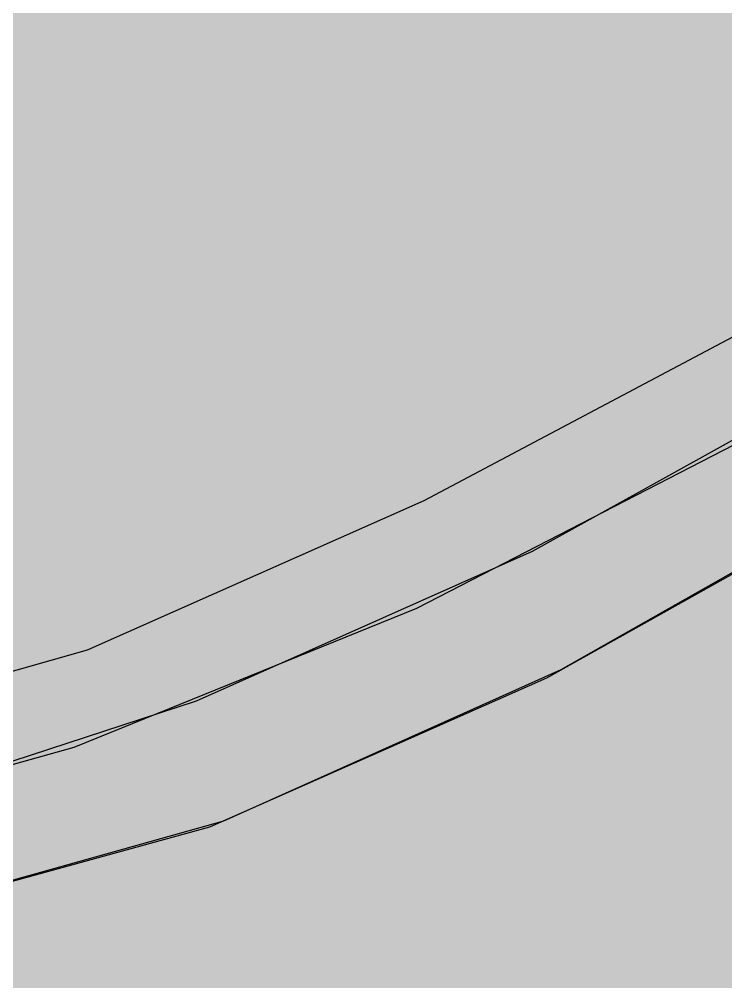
# Model space of a CAD drawing. Extents: x 0 to 1501, y 0 to 1747.
# Drawn here: x 113.192 to 115.101, y 1711.687 to 1714.287 of the extents above; entities that cross this region are included whole.
import ezdxf

# ---------------------------------------------------------------- set-up
doc = ezdxf.new("R2010")
doc.units = 0

msp = doc.modelspace()

# ---------------------------------------------------------------- hatches: boundary and pattern name
at = {"true_color": 0xf8f9fa}
msp.add_hatch(color=256, dxfattribs=at).paths.add_polyline_path([(0, 1747), (1280, 1747), (1280, 1027), (0, 1027)], flags=0)
at = {"true_color": 0xffffff}
msp.add_hatch(color=256, dxfattribs=at).paths.add_polyline_path([(0, 1747), (1280, 1747), (1280, 1681), (0, 1681)], flags=0)
at = {"true_color": 0x0e65c0}
msp.add_hatch(color=256, dxfattribs=at).paths.add_polyline_path([(113.358, 1728.06), (112.372, 1727.9512), (111.4387, 1727.6144), (110.6048, 1727.0822), (110.5737, 1726.1861), (111.4484, 1725.7426), (112.1819, 1725.2188), (111.6406, 1724.4333), (110.7004, 1724.1225), (109.7293, 1723.9113), (108.7533, 1723.7241), (107.7741, 1723.5543), (106.7919, 1723.4028), (106.1853, 1723.0376), (106.4947, 1722.0932), (106.7768, 1721.1405), (106.9743, 1720.1667), (106.8081, 1719.2226), (105.8968, 1718.8549), (104.9267, 1719.0393), (103.9414, 1718.9856), (103.2185, 1718.3571), (103.0081, 1717.3927), (103.1449, 1716.4111), (103.6203, 1715.5515), (104.5039, 1715.2511), (105.2048, 1715.9194), (106.1176, 1716.2357), (107.0848, 1716.0545), (107.8544, 1715.4334), (108.3994, 1714.6084), (108.6359, 1713.6453), (108.7306, 1712.6572), (108.7792, 1711.7282), (109.772, 1711.772), (110.7631, 1711.8447), (111.7511, 1711.9512), (112.7267, 1712.1371), (113.6707, 1712.4463), (114.5784, 1712.8501), (115.447, 1713.3323), (115.9336, 1714.129), (115.344, 1714.8638), (114.5559, 1715.4561), (114.8459, 1716.3348), (115.6189, 1716.9536), (116.5244, 1717.3593), (117.4793, 1717.6336), (118.4577, 1717.8001), (119.335, 1717.463), (119.2409, 1716.5084), (118.8588, 1715.6048), (119.7483, 1715.5391), (120.6901, 1715.8559), (121.6208, 1716.2042), (122.5404, 1716.5811), (123.4463, 1716.9896), (124.3332, 1717.4378), (124.3932, 1718.3392), (124.2481, 1719.3212), (123.9536, 1720.2696), (123.5396, 1721.1723), (123.0022, 1722.0066), (122.1139, 1722.1764), (121.6668, 1721.3029), (120.8269, 1720.8043), (119.8784, 1720.9422), (119.2686, 1721.7158), (118.9642, 1722.6574), (119.0916, 1723.6283), (119.9656, 1724.0059), (120.932, 1724.1577), (120.9776, 1725.1053), (120.602, 1726.0231), (120.021, 1726.8269), (119.2048, 1727.0129), (118.2668, 1726.6842), (117.3263, 1726.3632), (116.3687, 1726.0986), (115.3866, 1725.9538), (114.4312, 1726.1394), (114.4515, 1727.068), (114.3357, 1727.9446), (113.358, 1728.06)], flags=0)
at = {"true_color": 0x555555}
msp.add_hatch(color=256, dxfattribs=at).paths.add_polyline_path([(84.3915, 1713.183), (84.7829, 1712.3185), (85.5887, 1711.8413), (85.6623, 1712.7954), (85.5995, 1713.7738), (86.5218, 1713.6943), (87.1761, 1712.9816), (87.1191, 1711.9968), (87.2125, 1711.0129), (87.8348, 1710.2484), (88.7016, 1709.7654), (89.6517, 1709.4721), (90.6414, 1709.3744), (91.5881, 1709.501), (92.2042, 1709.467), (93.1942, 1709.5739), (94.1841, 1709.6822), (95.1744, 1709.7867), (96.169, 1709.8137), (97.1156, 1709.5512), (97.4007, 1708.7826), (96.8531, 1708.0008), (97.2376, 1707.1145), (98.1248, 1706.6881), (99.1131, 1706.7145), (100.0872, 1706.9208), (101.0523, 1707.1658), (101.9329, 1707.6124), (102.1208, 1708.5049), (101.4563, 1709.2383), (101.3467, 1709.7733), (102.2772, 1710.1255), (103.2186, 1710.4497), (104.1789, 1710.7123), (105.152, 1710.9236), (106.1299, 1711.1112), (107.1167, 1711.2448), (108.1069, 1711.3492), (108.8598, 1711.545), (109.7907, 1711.4534), (110.7841, 1711.5216), (111.7715, 1711.649), (112.7484, 1711.8417), (113.7074, 1712.1056), (114.6175, 1712.5085), (115.4862, 1712.9944), (116.1639, 1713.6966), (116.0449, 1714.6368), (115.2571, 1715.231), (114.9364, 1715.9546), (115.6554, 1716.6348), (116.5549, 1717.0562), (117.5054, 1717.3518), (118.4842, 1717.5306), (119.2397, 1717.1226), (118.8625, 1716.207), (118.8823, 1715.3075), (119.8542, 1715.3093), (120.8103, 1715.5869), (121.7475, 1715.923), (122.6618, 1716.3173), (123.5651, 1716.7366), (124.4434, 1717.1817), (125.0795, 1717.505), (125.9306, 1718.0218), (126.7376, 1718.6043), (127.4955, 1719.2502), (128.2442, 1719.9068), (128.9895, 1720.5672), (129.8178, 1720.5578), (130.0673, 1719.5976), (130.2367, 1718.6174), (131.0114, 1718.2392), (131.7685, 1718.8492), (131.97, 1719.8115), (131.7958, 1720.7883), (131.3365, 1721.668), (131.8664, 1722.4459), (132.7189, 1722.8334), (132.9592, 1723.0264), (132.3315, 1723.1438), (131.4434, 1722.7365), (131.0758, 1721.8486), (131.4561, 1720.9409), (131.734, 1719.9933), (131.4379, 1719.0724), (130.5449, 1718.724), (130.3581, 1719.6753), (130.0911, 1720.6317), (129.431, 1721.3016), (128.5646, 1720.8463), (127.8076, 1720.1996), (127.0569, 1719.5454), (126.2757, 1718.928), (125.4532, 1718.3671), (124.6503, 1717.8109), (123.9868, 1717.5805), (123.0899, 1717.1477), (122.1859, 1716.7303), (121.2719, 1716.335), (120.3431, 1715.9762), (119.3958, 1715.6721), (119.4943, 1716.275), (119.7199, 1717.2375), (119.1431, 1717.9837), (118.1647, 1718.0562), (117.1918, 1717.8471), (116.2464, 1717.5352), (115.3517, 1717.1041), (114.611, 1716.4446), (114.2907, 1715.5337), (114.9237, 1714.809), (115.6827, 1714.2014), (115.1646, 1713.4523), (114.2849, 1712.9858), (113.3756, 1712.5825), (112.4183, 1712.3107), (111.435, 1712.1571), (110.4424, 1712.0768), (109.4491, 1712.0063), (108.593, 1711.8164), (107.6424, 1711.8665), (106.6527, 1711.757), (105.671, 1711.5905), (104.6948, 1711.3938), (103.7255, 1711.166), (102.7658, 1710.9004), (101.82, 1710.5893), (100.9035, 1710.2019), (100.6606, 1709.3817), (101.3667, 1708.6856), (101.4894, 1707.943), (100.5665, 1707.575), (99.5983, 1707.3439), (98.6134, 1707.2024), (97.6432, 1707.3503), (97.4944, 1708.1749), (98.0093, 1708.9641), (97.5128, 1709.7963), (96.647, 1710.2748), (95.6623, 1710.3699), (94.6688, 1710.3026), (93.6775, 1710.2087), (92.6879, 1710.0979), (91.849, 1709.7803), (90.9266, 1709.8942), (89.9342, 1709.9544), (88.9626, 1710.1695), (88.0467, 1710.553), (87.3564, 1711.2433), (87.4587, 1712.2273), (87.3613, 1713.2111), (86.8256, 1714.0307), (85.9225, 1714.4183), (85.3895, 1713.7499), (85.4709, 1712.7583), (85.039, 1712.5125), (84.348, 1713.2288), (84.3915, 1713.183)], flags=0)
at = {"true_color": 0xededee}
msp.add_hatch(color=256, dxfattribs=at).paths.add_polyline_path([(132.6735, 1722.975), (132.8172, 1723.0106), (131.8551, 1722.7417), (131.1124, 1722.101), (131.3399, 1721.167), (131.7338, 1720.256), (131.6756, 1719.2666), (131.0197, 1718.5415), (130.2305, 1718.7859), (130.0605, 1719.7701), (129.7705, 1720.7213), (128.926, 1720.8536), (128.1528, 1720.2222), (127.4115, 1719.5523), (126.6354, 1718.9233), (125.8236, 1718.3411), (124.9819, 1717.8031), (124.1105, 1717.3145), (123.2131, 1716.8753), (122.2984, 1716.4735), (121.3707, 1716.1027), (120.4329, 1715.7581), (119.479, 1715.4623), (118.9163, 1715.877), (119.3546, 1716.7734), (119.1351, 1717.6696), (118.159, 1717.7654), (117.1831, 1717.554), (116.2331, 1717.2464), (115.353, 1716.7784), (114.6473, 1716.078), (114.786, 1715.2192), (115.6188, 1714.6691), (115.8935, 1713.793), (115.1531, 1713.1525), (114.2652, 1712.695), (113.3396, 1712.3199), (112.3781, 1712.0508), (111.3903, 1711.9028), (110.3954, 1711.811), (109.3983, 1711.7475), (108.4004, 1711.7025), (107.4063, 1711.6028), (106.4159, 1711.4712), (105.4301, 1711.3089), (104.4523, 1711.1037), (103.4855, 1710.852), (102.5347, 1710.5454), (101.5937, 1710.2095), (100.7824, 1709.7114), (101.4514, 1708.9948), (102.0165, 1708.2085), (101.3028, 1707.5802), (100.3566, 1707.2623), (99.3776, 1707.0653), (98.3831, 1706.9795), (97.4648, 1707.3107), (97.2028, 1708.2098), (97.8458, 1708.9422), (97.3343, 1709.7524), (96.4096, 1710.1034), (95.4126, 1710.1178), (94.4167, 1710.0372), (93.422, 1709.9428), (92.4288, 1709.8344), (91.4363, 1709.7194), (90.4383, 1709.7005), (89.4528, 1709.8556), (88.5059, 1710.1704), (87.6773, 1710.7204), (87.3295, 1711.6184), (87.4466, 1712.6079), (87.1644, 1713.5445), (86.3546, 1714.1049), (85.5904, 1713.7893), (86.4401, 1713.735), (87.1497, 1713.0677), (87.1321, 1712.0835), (87.1869, 1711.0923), (87.7765, 1710.3014), (88.6344, 1709.7973), (89.5836, 1709.49), (90.5751, 1709.3799), (91.5431, 1709.461), (92.1463, 1709.4637), (93.1396, 1709.5715), (94.1328, 1709.68), (95.1264, 1709.7855), (96.1242, 1709.819), (97.0813, 1709.5783), (97.4357, 1708.8079), (96.8578, 1708.0401), (97.2163, 1707.1403), (98.0988, 1706.6978), (99.0902, 1706.7138), (100.0677, 1706.9196), (101.0363, 1707.1649), (101.9239, 1707.6055), (102.1292, 1708.4977), (101.4666, 1709.2369), (101.3446, 1709.7755), (102.278, 1710.1292), (103.2226, 1710.4545), (104.1862, 1710.7177), (105.1626, 1710.9295), (106.1438, 1711.1174), (107.134, 1711.2507), (108.1277, 1711.3549), (108.8756, 1711.5355), (109.8169, 1711.4579), (110.8135, 1711.5278), (111.8039, 1711.6576), (112.7838, 1711.8524), (113.7445, 1712.122), (114.6559, 1712.5304), (115.5247, 1713.0227), (116.1813, 1713.7454), (116.0154, 1714.6809), (115.2121, 1715.2623), (114.9715, 1716.0049), (115.7082, 1716.6712), (116.6167, 1717.0819), (117.5724, 1717.3715), (118.5562, 1717.5414), (119.2331, 1717.0535), (118.833, 1716.1409), (118.9571, 1715.2765), (119.938, 1715.3333), (120.8956, 1715.6176), (121.8339, 1715.9604), (122.7496, 1716.36), (123.6553, 1716.7819), (124.4571, 1717.2858), (125.1718, 1717.5598), (126.0222, 1718.084), (126.8254, 1718.6773), (127.5839, 1719.3276), (128.3341, 1719.9875), (129.0869, 1720.6441), (129.8716, 1720.4497), (130.0889, 1719.4764), (130.2851, 1718.5), (131.1365, 1718.2925), (131.8306, 1718.9741), (131.9665, 1719.9531), (131.7497, 1720.9247), (131.3295, 1721.812), (132.0026, 1722.5161), (132.6735, 1722.975)], flags=0)

# ---------------------------------------------------------------- linework, layer by layer
at = {"true_color": 0x555555}
for points in [[(117.1918, 1717.8471), (116.2464, 1717.5352), (115.3517, 1717.1041), (114.611, 1716.4446), (114.2907, 1715.5337), (114.9237, 1714.809), (115.6827, 1714.2014), (115.1646, 1713.4523), (114.2849, 1712.9858), (113.3756, 1712.5825), (112.4183, 1712.3107), (111.435, 1712.1571), (110.4424, 1712.0768), (109.4491, 1712.0063), (108.593, 1711.8164), (107.6424, 1711.8665), (106.6527, 1711.757), (105.671, 1711.5905), (104.6948, 1711.3938), (103.7255, 1711.166), (102.7658, 1710.9004), (101.82, 1710.5893), (100.9035, 1710.2019)], [(101.3467, 1709.7733), (102.2772, 1710.1255), (103.2186, 1710.4497), (104.1789, 1710.7123), (105.152, 1710.9236), (106.1299, 1711.1112), (107.1167, 1711.2448), (108.1069, 1711.3492), (108.8598, 1711.545), (109.7907, 1711.4534), (110.7841, 1711.5216), (111.7715, 1711.649), (112.7484, 1711.8417), (113.7074, 1712.1056), (114.6175, 1712.5085), (115.4862, 1712.9944), (116.1639, 1713.6966), (116.0449, 1714.6368), (115.2571, 1715.231), (114.9364, 1715.9546), (115.6554, 1716.6348), (116.5549, 1717.0562), (117.5054, 1717.3518)]]:
    msp.add_lwpolyline(points, dxfattribs=at)
at = {"true_color": 0x0e65c0}
msp.add_lwpolyline([(108.7792, 1711.7282), (109.772, 1711.772), (110.7631, 1711.8447), (111.7511, 1711.9512), (112.7267, 1712.1371), (113.6707, 1712.4463), (114.5784, 1712.8501), (115.447, 1713.3323), (115.9336, 1714.129), (115.344, 1714.8638), (114.5559, 1715.4561), (114.8459, 1716.3348), (115.6189, 1716.9536), (116.5244, 1717.3593), (117.4793, 1717.6336)], dxfattribs=at)
at = {"true_color": 0xededee}
for points in [[(117.1831, 1717.554), (116.2331, 1717.2464), (115.353, 1716.7784), (114.6473, 1716.078), (114.786, 1715.2192), (115.6188, 1714.6691), (115.8935, 1713.793), (115.1531, 1713.1525), (114.2652, 1712.695), (113.3396, 1712.3199), (112.3781, 1712.0508), (111.3903, 1711.9028), (110.3954, 1711.811), (109.3983, 1711.7475), (108.4004, 1711.7025), (107.4063, 1711.6028), (106.4159, 1711.4712), (105.4301, 1711.3089), (104.4523, 1711.1037), (103.4855, 1710.852), (102.5347, 1710.5454), (101.5937, 1710.2095)], [(101.3446, 1709.7755), (102.278, 1710.1292), (103.2226, 1710.4545), (104.1862, 1710.7177), (105.1626, 1710.9295), (106.1438, 1711.1174), (107.134, 1711.2507), (108.1277, 1711.3549), (108.8756, 1711.5355), (109.8169, 1711.4579), (110.8135, 1711.5278), (111.8039, 1711.6576), (112.7838, 1711.8524), (113.7445, 1712.122), (114.6559, 1712.5304), (115.5247, 1713.0227), (116.1813, 1713.7454), (116.0154, 1714.6809), (115.2121, 1715.2623), (114.9715, 1716.0049), (115.7082, 1716.6712), (116.6167, 1717.0819), (117.5724, 1717.3715)]]:
    msp.add_lwpolyline(points, dxfattribs=at)

doc.saveas('drawing.dxf')
